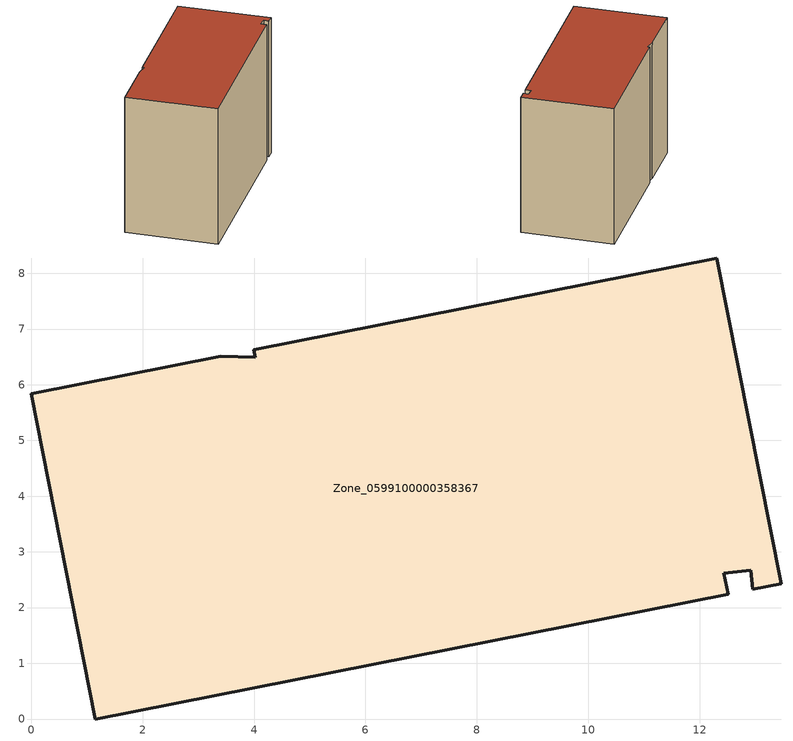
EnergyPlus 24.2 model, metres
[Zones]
Zone_0599100000358367
 floor ground (C_G): 3.4,6.51 4.02,6.5 3.99,6.63 12.31,8.28 13.47,2.43 12.96,2.33 12.92,2.67 12.43,2.62 12.51,2.24 1.15,0 0,5.84 z0
 wall outside (C_F): 12.31,8.28 3.99,6.63 4.02,6.5 3.4,6.51 0,5.84 1.15,0 12.51,2.24 12.43,2.62 12.92,2.67 12.96,2.33 13.47,2.43 12.31,8.28 z0:9.41
 roof outside (C_R): 4.02,6.5 3.4,6.51 0,5.84 1.15,0 12.51,2.24 12.43,2.62 12.92,2.67 12.96,2.33 13.47,2.43 12.31,8.28 3.99,6.63 z9.41
[BUILDING]
Pand.0599100000358367: North Axis=0; Terrain=City; Loads Convergence Tolerance Value=0.04; Temperature Convergence Tolerance Value=0.4; Solar Distribution=FullExterior; Maximum Number of Warmup Days=25; Minimum Number of Warmup Days=1
[Site:Location]
Rotterdam.The.Hague.AP_ZH_NLD Design_Conditions: Latitude=51.96; Longitude=4.45; Time Zone=1; Elevation=-4.5
[SITE:GROUNDTEMPERATURE:BUILDINGSURFACE]
18, 18, 18, 18, 18, 18, 18, 18, 18, 18, 18, 18
[MATERIAL] Thermal Absorptance=0.9; Solar Absorptance=0.7; Visible Absorptance=0.7
Name | Roughness | Thickness | Conductivity | Density | Specific Heat
G.TI.1992-2005 | MediumSmooth | 0.15 | 0.06 | 540 | 1210
F.TI.1992-2005 | Rough | 0.3 | 0.12 | 1920 | 840
R.TI.1992-2005 | MediumRough | 0.2 | 0.08 | 1500 | 1000
[CONSTRUCTION]
C_G: G.TI.1992-2005
C_F: F.TI.1992-2005
C_R: R.TI.1992-2005
[ZONE]
Zone_0599100000358367: Type=1; Multiplier=1; Ceiling Height=Autocalculate; Volume=Autocalculate; Floor Area=autocalculate; Part of Total Floor Area=Yes
[ZONEINFILTRATION:DESIGNFLOWRATE]
Infil_Zone_0599100000358367: Zone or ZoneList or Space or SpaceList=Zone_0599100000358367; Schedule=AlwaysOn; Design Flow Rate Calculation Method=Flow/Area; Flow Rate per Floor Area=0.0015; Constant Term Coefficient=1; Temperature Term Coefficient=0; Velocity Term Coefficient=0; Velocity Squared Term Coefficient=0
[HVACTEMPLATE:ZONE:IDEALLOADSAIRSYSTEM]
Zone_0599100000358367: Maximum Heating Supply Air Temperature=50; Minimum Cooling Supply Air Temperature=13; Maximum Heating Supply Air Humidity Ratio=0.0156; Minimum Cooling Supply Air Humidity Ratio=0.0077; Heating Limit=NoLimit; Cooling Limit=NoLimit; Dehumidification Control Type=ConstantSensibleHeatRatio; Cooling Sensible Heat Ratio=0.7; Dehumidification Setpoint=60; Humidification Control Type=None; Humidification Setpoint=30; Outdoor Air Method=None; Outdoor Air Flow Rate per Person=0.00944; Outdoor Air Flow Rate per Zone Floor Area=0; Outdoor Air Flow Rate per Zone=0; Demand Controlled Ventilation Type=None; Outdoor Air Economizer Type=NoEconomizer; Heat Recovery Type=None; Sensible Heat Recovery Effectiveness=0.7; Latent Heat Recovery Effectiveness=0.65
[ZONECONTROL:THERMOSTAT]
ThermostatControl_Zone_0599100000358367: Zone or ZoneList=Zone_0599100000358367; Control Type Schedule=DualSetpointControlType; Control 1=Thermostat_Zone_0599100000358367; Temperature Difference Between Cutout And Setpoint=0
[THERMOSTATSETPOINT:DUALSETPOINT]
Thermostat_Zone_0599100000358367: Heating Setpoint Temperature Schedule=HeatingSetpoint_Zone_0599100000358367; Cooling Setpoint Temperature Schedule=CoolingSetpoint_Zone_0599100000358367
[SCHEDULE:COMPACT]
HeatingSetpoint_Zone_0599100000358367: Through: 12/31, For: AllDays, Until: 24:00, 21
CoolingSetpoint_Zone_0599100000358367: Through: 12/31, For: AllDays, Until: 24:00, 24
DualSetpointControlType: Through: 12/31, For: AllDays, Until: 24:00, 4
AlwaysOn: Through: 12/31, For: AllDays, Until: 24:00, 1
